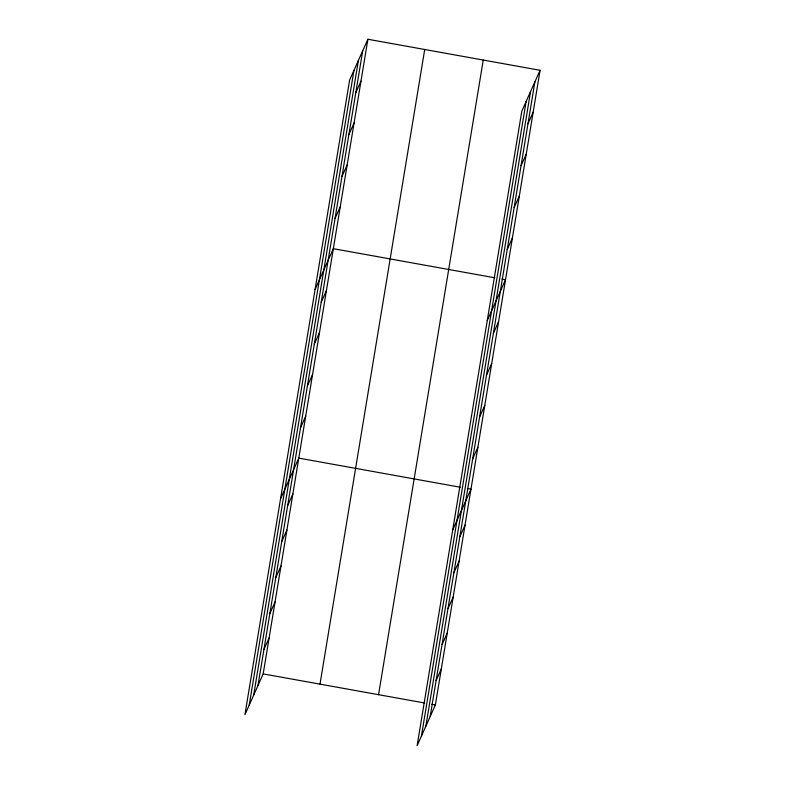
<?xml version="1.0" encoding="UTF-8"?>
<svg xmlns="http://www.w3.org/2000/svg" width="785" height="785" viewBox="0 0 785 785"><rect width="100%" height="100%" fill="white"/><g stroke="black" fill="none" stroke-linecap="round" stroke-linejoin="round"><path stroke-width="1.18" d="M249.237 705.077L353.937 70.434M253.673 695.157L358.382 60.514M257.98 685.531L362.69 50.878M367.89 39.25L349.629 80.06L244.93 714.703L263.181 673.893L367.89 39.25L540.07 70.297L435.371 704.94L417.11 745.75L521.819 111.107L540.07 70.297M320.005 684.137L424.714 49.494M378.547 694.696L483.256 60.053M421.417 736.124L526.127 101.471M425.853 726.194L530.562 91.551M430.16 716.568L534.87 81.925M355.772 92.767L360.982 81.14M348.864 134.657L354.064 123.019M341.956 176.537L347.156 164.909M335.048 218.426L340.248 206.798M315.079 289.498L333.331 248.688L494.864 277.802M321.222 302.196L326.423 290.568M314.314 344.085L319.515 332.457M307.396 385.975L312.607 374.347M300.488 427.864L305.689 416.227M280.53 498.926L298.781 458.116L460.314 487.24M287.644 505.707L292.844 494.079M281.717 541.67L286.917 530.042M275.78 577.632L280.981 566.005M269.844 613.595L275.044 601.967M263.907 649.558L269.118 637.93M527.962 123.804L533.162 112.176M521.054 165.694L526.254 154.066M514.146 207.583L519.346 195.956M507.228 249.473L512.428 237.835M487.269 320.535L505.52 279.725L501.968 279.087M493.412 333.242L498.612 321.614M486.494 375.132L491.704 363.504M479.586 417.012L484.787 405.384M472.678 458.901L477.879 447.273M452.709 529.973L470.971 489.163L467.418 488.515M459.833 536.754L465.034 525.126M453.897 572.716L459.097 561.089M447.97 608.679L453.171 597.051M442.034 644.642L447.234 633.014M436.097 680.605L441.298 668.977M263.181 673.893L424.714 703.017M431.819 704.302L435.371 704.94"/></g></svg>
